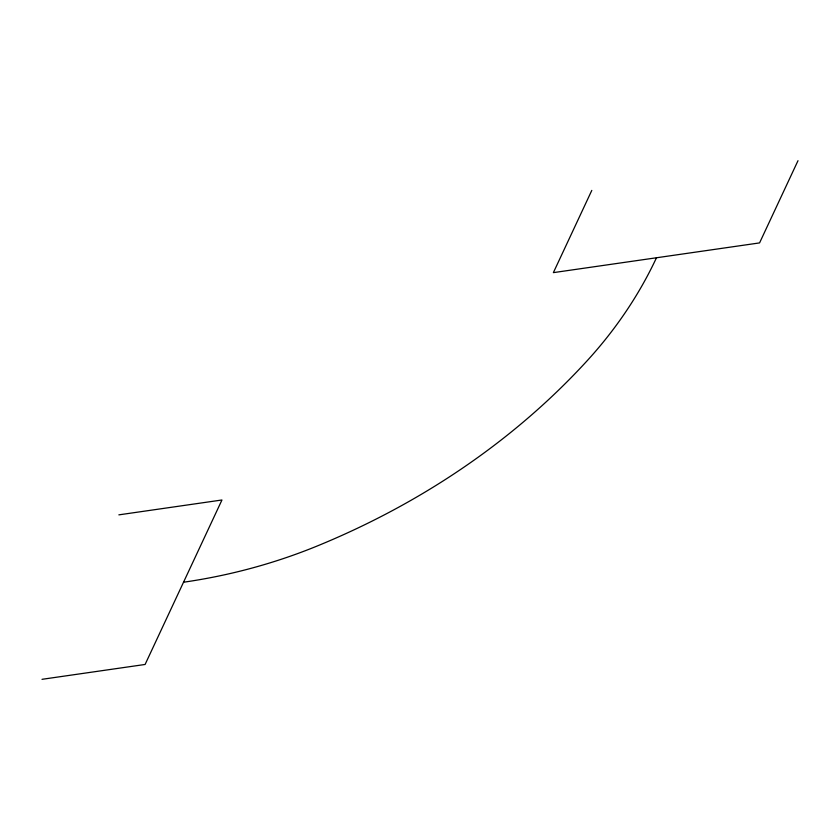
<?xml version="1.0" encoding="UTF-8"?>
<svg xmlns="http://www.w3.org/2000/svg" width="840" height="840" viewBox="0 0 840 840"><rect width="100%" height="100%" fill="white"/><g stroke="black" fill="none" stroke-linecap="round" stroke-linejoin="round"><path stroke-width="1.26" d="M591.801 190.397L553.371 272.632L759.57 242.907L798 160.681M118.86 514.857L221.959 499.989L145.1 664.461L42 679.319M183.53 582.225A487.715 409.49 -4 0 0 317.951 545.696A736.796 618.629 -4 0 0 586.509 361.452A487.715 409.49 -4 0 0 656.471 257.775"/></g></svg>
